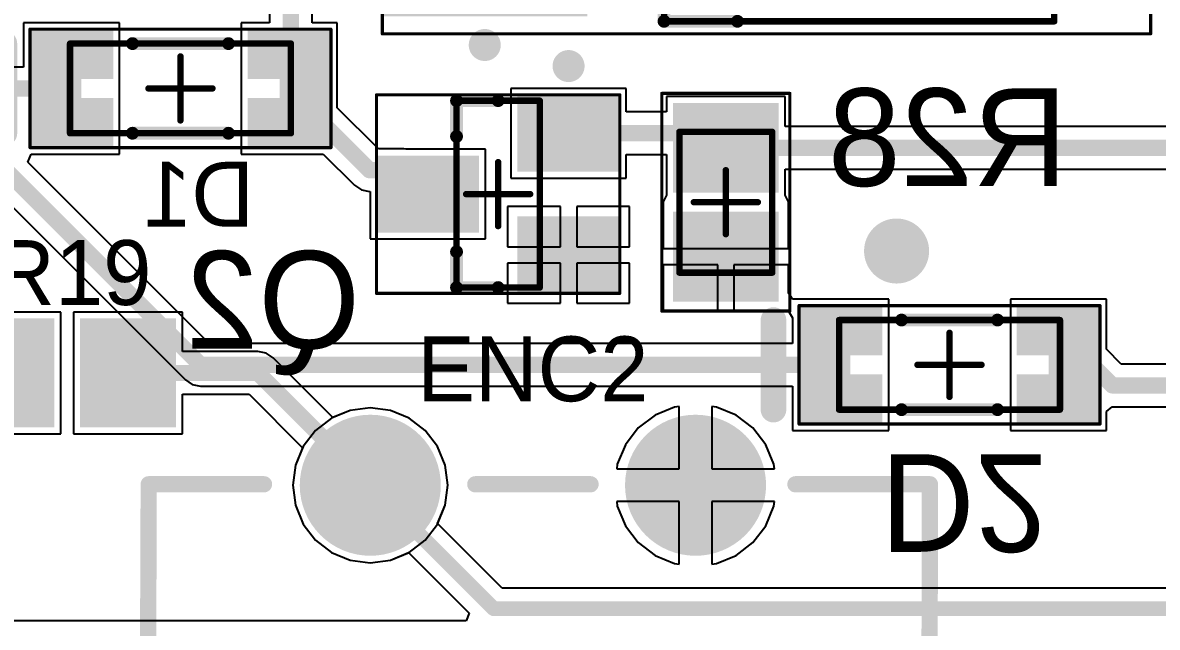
# Model space of a CAD drawing. Header units: millimetres. Extents: x -0.4 to 7.76, y -3.34 to 0.42.
# Drawn here: x 1.28 to 1.978, y -0.994 to -0.622 of the extents above; entities that cross this region are included whole.
import ezdxf

# ---------------------------------------------------------------- set-up
doc = ezdxf.new("R2010")
doc.units = ezdxf.units.MM
doc.header["$MEASUREMENT"] = 0
for name, color, linetype in [('BottomLayer', 5, 'Continuous'), ('BottomOverlay', 54, 'Continuous'), ('BottomPaste', 16, 'Continuous'), ('BottomSolder', 6, 'Continuous'), ('Mechanical13', 56, 'Continuous'), ('Mechanical15', 56, 'Continuous'), ('MultiLayer', 9, 'Continuous'), ('PadHoleLayer', 156, 'Continuous'), ('TopLayer', 1, 'Continuous'), ('TopOverlay', 2, 'Continuous'), ('TopPaste', 8, 'Continuous'), ('TopSolder', 216, 'Continuous'), ('ViaHoleLayer', 16, 'Continuous')]:
    doc.layers.add(name, color=color, linetype=linetype)

# ---------------------------------------------------------------- blocks, each defined once
blk = doc.blocks.new('RESC2013X60X40NL20T25_B_2')
at = {"layer": 'BottomLayer'}
for points in [[(-0.05709, 0.02854), (-0.05709, -0.02854), (-0.00984, 0.02854), (-0.00984, -0.02854)], [(0.00984, 0.02854), (0.00984, -0.02854), (0.05709, 0.02854), (0.05709, -0.02854)]]:
    blk.add_solid(points, dxfattribs=at)
at = {"layer": 'BottomPaste'}
for points in [[(-0.05709, 0.02854), (-0.05709, -0.02854), (-0.00984, 0.02854), (-0.00984, -0.02854)], [(0.00984, 0.02854), (0.00984, -0.02854), (0.05709, 0.02854), (0.05709, -0.02854)]]:
    blk.add_solid(points, dxfattribs=at)
at = {"layer": 'BottomSolder'}
for points in [[(-0.06109, 0.03254), (-0.06109, -0.03254), (-0.00584, 0.03254), (-0.00584, -0.03254)], [(0.00584, 0.03254), (0.00584, -0.03254), (0.06109, 0.03254), (0.06109, -0.03254)]]:
    blk.add_solid(points, dxfattribs=at)
at = {"layer": 'Mechanical13', "const_width": 0.00394}
for points in [[(-0.04331, 0.02854), (0.04331, 0.02854)], [(-0.04331, 0.02854), (-0.04331, -0.02854)], [(0.04331, 0.02854), (0.04331, -0.02854)], [(-0.04331, -0.02854), (0.04331, -0.02854)]]:
    blk.add_lwpolyline(points, dxfattribs=at)
at = {"layer": 'Mechanical13', "const_width": 0.00197}
for points in [[(-0.04429, 0.02854, 1), (-0.04232, 0.02854, 1)], [(-0.04429, 0.02854, 1), (-0.04232, 0.02854, 1)], [(0.04232, 0.02854, 1), (0.04429, 0.02854, 1)], [(0.04232, 0.02854, 1), (0.04429, 0.02854, 1)], [(-0.04429, -0.02854, 1), (-0.04232, -0.02854, 1)], [(-0.04429, -0.02854, 1), (-0.04232, -0.02854, 1)], [(0.04232, -0.02854, 1), (0.04429, -0.02854, 1)], [(0.04232, -0.02854, 1), (0.04429, -0.02854, 1)]]:
    blk.add_lwpolyline(points, format="xyb", close=True, dxfattribs=at)
at = {"layer": 'Mechanical15'}
for points, const_width in [([(-0.06693, 0.03937), (0.06693, 0.03937)], 0.00197), ([(-0.06693, 0.03937), (-0.06693, -0.03937)], 0.00197), ([(0.06693, 0.03937), (0.06693, -0.03937)], 0.00197), ([(0, 0.01969), (0, -0.01969)], 0.00394), ([(-0.01969, 0), (0.01969, 0)], 0.00394), ([(-0.06693, -0.03937), (0.06693, -0.03937)], 0.00197)]:
    blk.add_lwpolyline(points, dxfattribs=dict(at, const_width=const_width))
for points, const_width in [([(-0.06742, 0.03937, 1), (-0.06644, 0.03937, 1)], 0.000984), ([(-0.06742, 0.03937, 1), (-0.06644, 0.03937, 1)], 0.000984), ([(0.06644, 0.03937, 1), (0.06742, 0.03937, 1)], 0.000984), ([(0.06644, 0.03937, 1), (0.06742, 0.03937, 1)], 0.000984), ([(-0.00098, 0.01969, 1), (0.00098, 0.01969, 1)], 0.00197), ([(-0.02067, 0, 1), (-0.0187, 0, 1)], 0.00197), ([(0.0187, 0, 1), (0.02067, 0, 1)], 0.00197), ([(-0.00098, -0.01969, 1), (0.00098, -0.01969, 1)], 0.00197), ([(-0.06742, -0.03937, 1), (-0.06644, -0.03937, 1)], 0.000984), ([(-0.06742, -0.03937, 1), (-0.06644, -0.03937, 1)], 0.000984), ([(0.06644, -0.03937, 1), (0.06742, -0.03937, 1)], 0.000984), ([(0.06644, -0.03937, 1), (0.06742, -0.03937, 1)], 0.000984)]:
    blk.add_lwpolyline(points, format="xyb", close=True, dxfattribs=dict(at, const_width=const_width))
blk = doc.blocks.new('FAIR_SOT23_3_V_B_5')
at = {"layer": 'BottomLayer'}
for points in [[(-0.05709, 0.01575), (-0.01772, 0.01575), (-0.05709, 0.07087), (-0.01772, 0.07087)], [(0.05709, 0.07087), (0.01772, 0.07087), (0.05709, 0.01575), (0.01772, 0.01575)], [(-0.01969, -0.07087), (0.01969, -0.07087), (-0.01969, -0.01575), (0.01969, -0.01575)]]:
    blk.add_solid(points, dxfattribs=at)
at = {"layer": 'BottomOverlay'}
for points, const_width in [([(-0.07382, 0.04331, 1), (-0.08366, 0.04331, 1)], 0.00984), ([(-0.08612, 0.04331, 1), (-0.0812, 0.04331, 1)], 0.00492), ([(-0.07628, 0.04331, 1), (-0.07136, 0.04331, 1)], 0.00492), ([(-0.05945, 0, 1), (-0.05551, 0, 1)], 0.00394), ([(0.05551, 0, 1), (0.05945, 0, 1)], 0.00394), ([(-0.05945, -0.02559, 1), (-0.05551, -0.02559, 1)], 0.00394), ([(-0.05945, -0.02559, 1), (-0.05551, -0.02559, 1)], 0.00394), ([(-0.0374, -0.02559, 1), (-0.03346, -0.02559, 1)], 0.00394), ([(0.03346, -0.02559, 1), (0.0374, -0.02559, 1)], 0.00394), ([(0.05551, -0.02559, 1), (0.05945, -0.02559, 1)], 0.00394), ([(0.05551, -0.02559, 1), (0.05945, -0.02559, 1)], 0.00394)]:
    blk.add_lwpolyline(points, format="xyb", close=True, dxfattribs=dict(at, const_width=const_width))
at = {"layer": 'BottomOverlay', "const_width": 0.00787}
for points in [[(-0.05748, -0.02559), (-0.05748, 0)], [(0.05748, -0.02559), (0.05748, 0)], [(-0.03543, -0.02559), (-0.05748, -0.02559)], [(0.05748, -0.02559), (0.03543, -0.02559)]]:
    blk.add_lwpolyline(points, dxfattribs=at)
at = {"layer": 'BottomPaste'}
for points in [[(-0.05709, 0.01575), (-0.01772, 0.01575), (-0.05709, 0.07087), (-0.01772, 0.07087)], [(0.05709, 0.07087), (0.01772, 0.07087), (0.05709, 0.01575), (0.01772, 0.01575)], [(-0.01969, -0.07087), (0.01969, -0.07087), (-0.01969, -0.01575), (0.01969, -0.01575)]]:
    blk.add_solid(points, dxfattribs=at)
at = {"layer": 'BottomSolder'}
for points in [[(-0.06109, 0.01175), (-0.01372, 0.01175), (-0.06109, 0.07487), (-0.01372, 0.07487)], [(0.06109, 0.07487), (0.01372, 0.07487), (0.06109, 0.01175), (0.01372, 0.01175)], [(-0.02369, -0.07487), (0.02369, -0.07487), (-0.02369, -0.01175), (0.02369, -0.01175)]]:
    blk.add_solid(points, dxfattribs=at)
at = {"layer": 'Mechanical13', "const_width": 0.00394}
for points in [[(-0.05748, -0.02559), (-0.05748, 0.02559)], [(0.05748, 0.02559), (-0.05748, 0.02559)], [(0.05748, -0.02559), (0.05748, 0.02559)], [(0.05748, -0.02559), (-0.05748, -0.02559)]]:
    blk.add_lwpolyline(points, dxfattribs=at)
at = {"layer": 'Mechanical13', "const_width": 0.00197}
for points in [[(-0.05846, 0.02559, 1), (-0.0565, 0.02559, 1)], [(-0.05846, 0.02559, 1), (-0.0565, 0.02559, 1)], [(0.0565, 0.02559, 1), (0.05846, 0.02559, 1)], [(0.0565, 0.02559, 1), (0.05846, 0.02559, 1)], [(-0.05846, -0.02559, 1), (-0.0565, -0.02559, 1)], [(-0.05846, -0.02559, 1), (-0.0565, -0.02559, 1)], [(0.0565, -0.02559, 1), (0.05846, -0.02559, 1)], [(0.0565, -0.02559, 1), (0.05846, -0.02559, 1)]]:
    blk.add_lwpolyline(points, format="xyb", close=True, dxfattribs=at)
at = {"layer": 'Mechanical15'}
for points, const_width in [([(-0.06102, -0.0748), (-0.06102, 0.0748)], 0.00197), ([(0.06102, 0.0748), (-0.06102, 0.0748)], 0.00197), ([(0.06102, -0.0748), (0.06102, 0.0748)], 0.00197), ([(0, -0.01969), (0, 0.01969)], 0.00394), ([(0.01969, 0), (-0.01969, 0)], 0.00394), ([(0.06102, -0.0748), (-0.06102, -0.0748)], 0.00197)]:
    blk.add_lwpolyline(points, dxfattribs=dict(at, const_width=const_width))
for points, const_width in [([(-0.06152, 0.0748, 1), (-0.06053, 0.0748, 1)], 0.000984), ([(-0.06152, 0.0748, 1), (-0.06053, 0.0748, 1)], 0.000984), ([(0.06053, 0.0748, 1), (0.06152, 0.0748, 1)], 0.000984), ([(0.06053, 0.0748, 1), (0.06152, 0.0748, 1)], 0.000984), ([(-0.00098, 0.01969, 1), (0.00098, 0.01969, 1)], 0.00197), ([(-0.02067, 0, 1), (-0.0187, 0, 1)], 0.00197), ([(0.0187, 0, 1), (0.02067, 0, 1)], 0.00197), ([(-0.00098, -0.01969, 1), (0.00098, -0.01969, 1)], 0.00197), ([(-0.06152, -0.0748, 1), (-0.06053, -0.0748, 1)], 0.000984), ([(-0.06152, -0.0748, 1), (-0.06053, -0.0748, 1)], 0.000984), ([(0.06053, -0.0748, 1), (0.06152, -0.0748, 1)], 0.000984), ([(0.06053, -0.0748, 1), (0.06152, -0.0748, 1)], 0.000984)]:
    blk.add_lwpolyline(points, format="xyb", close=True, dxfattribs=dict(at, const_width=const_width))
blk = doc.blocks.new('ONSC_DPAK_3_369C_01_V_B_6')
at = {"layer": 'BottomLayer'}
for points in [[(-0.23228, 0.12165), (-0.23228, 0.05866), (-0.11417, 0.12165), (-0.11417, 0.05866)], [(-0.01181, 0.11417), (-0.01181, -0.11417), (0.23228, 0.11417), (0.23228, -0.11417)], [(-0.23228, -0.05866), (-0.23228, -0.12165), (-0.11417, -0.05866), (-0.11417, -0.12165)]]:
    blk.add_solid(points, dxfattribs=at)
at = {"layer": 'BottomOverlay', "const_width": 0.00787}
for points in [[(-0.06299, 0.12874), (-0.01783, 0.12874)], [(-0.06299, -0.12874), (-0.06299, 0.12874)], [(-0.06299, -0.12874), (-0.01783, -0.12874)]]:
    blk.add_lwpolyline(points, dxfattribs=at)
at = {"layer": 'BottomOverlay'}
for points, const_width in [([(-0.06496, 0.12874, 1), (-0.06102, 0.12874, 1)], 0.00394), ([(-0.06496, 0.12874, 1), (-0.06102, 0.12874, 1)], 0.00394), ([(-0.0198, 0.12874, 1), (-0.01587, 0.12874, 1)], 0.00394), ([(-0.06496, -0.12874, 1), (-0.06102, -0.12874, 1)], 0.00394), ([(-0.06496, -0.12874, 1), (-0.06102, -0.12874, 1)], 0.00394), ([(-0.0198, -0.12874, 1), (-0.01587, -0.12874, 1)], 0.00394), ([(-0.16831, -0.14331, 1), (-0.17815, -0.14331, 1)], 0.00984), ([(-0.18061, -0.14331, 1), (-0.17569, -0.14331, 1)], 0.00492), ([(-0.17077, -0.14331, 1), (-0.16585, -0.14331, 1)], 0.00492)]:
    blk.add_lwpolyline(points, format="xyb", close=True, dxfattribs=dict(at, const_width=const_width))
at = {"layer": 'BottomPaste'}
for points in [[(-0.23228, 0.12165), (-0.23228, 0.05866), (-0.11417, 0.12165), (-0.11417, 0.05866)], [(-0.01181, 0.11417), (-0.01181, -0.11417), (0.23228, 0.11417), (0.23228, -0.11417)], [(-0.23228, -0.05866), (-0.23228, -0.12165), (-0.11417, -0.05866), (-0.11417, -0.12165)]]:
    blk.add_solid(points, dxfattribs=at)
at = {"layer": 'BottomSolder'}
for points in [[(-0.23628, 0.12565), (-0.23628, 0.05466), (-0.11017, 0.12565), (-0.11017, 0.05466)], [(-0.01581, 0.11817), (-0.01581, -0.11817), (0.23628, 0.11817), (0.23628, -0.11817)], [(-0.23628, -0.05466), (-0.23628, -0.12565), (-0.11017, -0.05466), (-0.11017, -0.12565)]]:
    blk.add_solid(points, dxfattribs=at)
at = {"layer": 'Mechanical13', "const_width": 0.00394}
for points in [[(-0.06299, 0.12874), (0.17697, 0.12874)], [(-0.06299, -0.12874), (-0.06299, 0.12874)], [(0.17697, -0.12874), (0.17697, 0.12874)], [(-0.06299, -0.12874), (0.17697, -0.12874)]]:
    blk.add_lwpolyline(points, dxfattribs=at)
at = {"layer": 'Mechanical13', "const_width": 0.00197}
for points in [[(-0.06398, 0.12874, 1), (-0.06201, 0.12874, 1)], [(-0.06398, 0.12874, 1), (-0.06201, 0.12874, 1)], [(0.17598, 0.12874, 1), (0.17795, 0.12874, 1)], [(0.17598, 0.12874, 1), (0.17795, 0.12874, 1)], [(-0.06398, -0.12874, 1), (-0.06201, -0.12874, 1)], [(-0.06398, -0.12874, 1), (-0.06201, -0.12874, 1)], [(0.17598, -0.12874, 1), (0.17795, -0.12874, 1)], [(0.17598, -0.12874, 1), (0.17795, -0.12874, 1)]]:
    blk.add_lwpolyline(points, format="xyb", close=True, dxfattribs=at)
at = {"layer": 'Mechanical15'}
for points, const_width in [([(-0.23622, 0.13642), (0.23622, 0.13642)], 0.00197), ([(-0.23622, -0.13642), (-0.23622, 0.13642)], 0.00197), ([(0.23622, -0.13642), (0.23622, 0.13642)], 0.00197), ([(0, -0.01969), (0, 0.01969)], 0.00394), ([(-0.01969, 0), (0.01969, 0)], 0.00394), ([(-0.23622, -0.13642), (0.23622, -0.13642)], 0.00197)]:
    blk.add_lwpolyline(points, dxfattribs=dict(at, const_width=const_width))
for points, const_width in [([(-0.23671, 0.13642, 1), (-0.23573, 0.13642, 1)], 0.000984), ([(-0.23671, 0.13642, 1), (-0.23573, 0.13642, 1)], 0.000984), ([(0.23573, 0.13642, 1), (0.23671, 0.13642, 1)], 0.000984), ([(0.23573, 0.13642, 1), (0.23671, 0.13642, 1)], 0.000984), ([(-0.00098, 0.01969, 1), (0.00098, 0.01969, 1)], 0.00197), ([(-0.02067, 0, 1), (-0.0187, 0, 1)], 0.00197), ([(0.0187, 0, 1), (0.02067, 0, 1)], 0.00197), ([(-0.00098, -0.01969, 1), (0.00098, -0.01969, 1)], 0.00197), ([(-0.23671, -0.13642, 1), (-0.23573, -0.13642, 1)], 0.000984), ([(-0.23671, -0.13642, 1), (-0.23573, -0.13642, 1)], 0.000984), ([(0.23573, -0.13642, 1), (0.23671, -0.13642, 1)], 0.000984), ([(0.23573, -0.13642, 1), (0.23671, -0.13642, 1)], 0.000984)]:
    blk.add_lwpolyline(points, format="xyb", close=True, dxfattribs=dict(at, const_width=const_width))
blk = doc.blocks.new('FAIR_SOD80_2_V_B_7')
at = {"layer": 'BottomLayer'}
for points in [[(-0.08858, -0.03248), (-0.06496, -0.03248), (-0.08858, 0.03248), (-0.06496, 0.03248)], [(-0.08858, 0.00984), (-0.04528, 0.00984), (-0.08858, 0.03248), (-0.04528, 0.03248)], [(0.04528, 0.00984), (0.08858, 0.00984), (0.04528, 0.03248), (0.08858, 0.03248)], [(0.06496, -0.03248), (0.08858, -0.03248), (0.06496, 0.03248), (0.08858, 0.03248)], [(-0.08858, -0.03248), (-0.04528, -0.03248), (-0.08858, -0.00984), (-0.04528, -0.00984)], [(0.04528, -0.03248), (0.08858, -0.03248), (0.04528, -0.00984), (0.08858, -0.00984)]]:
    blk.add_solid(points, dxfattribs=at)
at = {"layer": 'BottomOverlay'}
for points, const_width in [([(0.10827, 0.02756), (0.10827, -0.02756)], 0.01575), ([(0.02953, 0.02756), (-0.02953, 0.02756)], 0.00787), ([(0.02953, -0.02756), (-0.02953, -0.02756)], 0.00787)]:
    blk.add_lwpolyline(points, dxfattribs=dict(at, const_width=const_width))
for points, const_width in [([(0.10433, 0.02756, 1), (0.1122, 0.02756, 1)], 0.00787), ([(-0.0315, 0.02756, 1), (-0.02756, 0.02756, 1)], 0.00394), ([(0.02756, 0.02756, 1), (0.0315, 0.02756, 1)], 0.00394), ([(0.10433, -0.02756, 1), (0.1122, -0.02756, 1)], 0.00787), ([(-0.0315, -0.02756, 1), (-0.02756, -0.02756, 1)], 0.00394), ([(0.02756, -0.02756, 1), (0.0315, -0.02756, 1)], 0.00394)]:
    blk.add_lwpolyline(points, format="xyb", close=True, dxfattribs=dict(at, const_width=const_width))
at = {"layer": 'BottomPaste'}
for points in [[(-0.08858, -0.03248), (-0.06496, -0.03248), (-0.08858, 0.03248), (-0.06496, 0.03248)], [(-0.08858, 0.00984), (-0.04528, 0.00984), (-0.08858, 0.03248), (-0.04528, 0.03248)], [(0.04528, 0.00984), (0.08858, 0.00984), (0.04528, 0.03248), (0.08858, 0.03248)], [(0.06496, -0.03248), (0.08858, -0.03248), (0.06496, 0.03248), (0.08858, 0.03248)], [(-0.08858, -0.03248), (-0.04528, -0.03248), (-0.08858, -0.00984), (-0.04528, -0.00984)], [(0.04528, -0.03248), (0.08858, -0.03248), (0.04528, -0.00984), (0.08858, -0.00984)]]:
    blk.add_solid(points, dxfattribs=at)
at = {"layer": 'BottomSolder'}
for points in [[(-0.09258, -0.03648), (-0.06096, -0.03648), (-0.09258, 0.03648), (-0.06096, 0.03648)], [(-0.09258, 0.00584), (-0.04128, 0.00584), (-0.09258, 0.03648), (-0.04128, 0.03648)], [(0.04128, 0.00584), (0.09258, 0.00584), (0.04128, 0.03648), (0.09258, 0.03648)], [(0.06096, -0.03648), (0.09258, -0.03648), (0.06096, 0.03648), (0.09258, 0.03648)], [(-0.09258, -0.03648), (-0.04128, -0.03648), (-0.09258, -0.00584), (-0.04128, -0.00584)], [(0.04128, -0.03648), (0.09258, -0.03648), (0.04128, -0.00584), (0.09258, -0.00584)]]:
    blk.add_solid(points, dxfattribs=at)
at = {"layer": 'Mechanical13', "const_width": 0.00394}
for points in [[(-0.06791, 0.02756), (-0.06791, -0.02756)], [(0.06791, 0.02756), (-0.06791, 0.02756)], [(0.06791, 0.02756), (0.06791, -0.02756)], [(0.06791, -0.02756), (-0.06791, -0.02756)]]:
    blk.add_lwpolyline(points, dxfattribs=at)
at = {"layer": 'Mechanical13', "const_width": 0.00197}
for points in [[(-0.0689, 0.02756, 1), (-0.06693, 0.02756, 1)], [(-0.0689, 0.02756, 1), (-0.06693, 0.02756, 1)], [(0.06693, 0.02756, 1), (0.0689, 0.02756, 1)], [(0.06693, 0.02756, 1), (0.0689, 0.02756, 1)], [(-0.0689, -0.02756, 1), (-0.06693, -0.02756, 1)], [(-0.0689, -0.02756, 1), (-0.06693, -0.02756, 1)], [(0.06693, -0.02756, 1), (0.0689, -0.02756, 1)], [(0.06693, -0.02756, 1), (0.0689, -0.02756, 1)]]:
    blk.add_lwpolyline(points, format="xyb", close=True, dxfattribs=at)
at = {"layer": 'Mechanical15'}
for points, const_width in [([(-0.09252, 0.03642), (-0.09252, -0.03642)], 0.00197), ([(0.09252, 0.03642), (-0.09252, 0.03642)], 0.00197), ([(0.09252, 0.03642), (0.09252, -0.03642)], 0.00197), ([(0, 0.01969), (0, -0.01969)], 0.00394), ([(0.01969, 0), (-0.01969, 0)], 0.00394), ([(0.09252, -0.03642), (-0.09252, -0.03642)], 0.00197)]:
    blk.add_lwpolyline(points, dxfattribs=dict(at, const_width=const_width))
for points, const_width in [([(-0.09301, 0.03642, 1), (-0.09203, 0.03642, 1)], 0.000984), ([(-0.09301, 0.03642, 1), (-0.09203, 0.03642, 1)], 0.000984), ([(0.09203, 0.03642, 1), (0.09301, 0.03642, 1)], 0.000984), ([(0.09203, 0.03642, 1), (0.09301, 0.03642, 1)], 0.000984), ([(-0.00098, 0.01969, 1), (0.00098, 0.01969, 1)], 0.00197), ([(-0.02067, 0, 1), (-0.0187, 0, 1)], 0.00197), ([(0.0187, 0, 1), (0.02067, 0, 1)], 0.00197), ([(-0.00098, -0.01969, 1), (0.00098, -0.01969, 1)], 0.00197), ([(-0.09301, -0.03642, 1), (-0.09203, -0.03642, 1)], 0.000984), ([(-0.09301, -0.03642, 1), (-0.09203, -0.03642, 1)], 0.000984), ([(0.09203, -0.03642, 1), (0.09301, -0.03642, 1)], 0.000984), ([(0.09203, -0.03642, 1), (0.09301, -0.03642, 1)], 0.000984)]:
    blk.add_lwpolyline(points, format="xyb", close=True, dxfattribs=dict(at, const_width=const_width))
blk = doc.blocks.new('PEC12_16')
at = {"layer": 'BottomLayer', "const_width": 0.03937}
for points in [[(-0.11575, 0.2875, 1), (-0.07638, 0.2875, 1)], [(-0.01575, 0.2875, 1), (0.02362, 0.2875, 1)], [(0.08425, 0.2875, 1), (0.12362, 0.2875, 1)], [(-0.11575, -0.2875, 1), (-0.07638, -0.2875, 1)], [(0.08425, -0.2875, 1), (0.12362, -0.2875, 1)]]:
    blk.add_lwpolyline(points, format="xyb", close=True, dxfattribs=at)
at = {"layer": 'BottomLayer'}
for points in [[(-0.28937, -0.06171), (-0.19094, -0.06171), (-0.28937, 0.03671), (-0.19094, 0.03671)], [(0.19094, -0.06171), (0.28937, -0.06171), (0.19094, 0.03671), (0.28937, 0.03671)]]:
    blk.add_solid(points, dxfattribs=at)
at = {"layer": 'BottomSolder', "const_width": 0.04337}
for points in [[(-0.11775, 0.2875, 1), (-0.07438, 0.2875, 1)], [(-0.01775, 0.2875, 1), (0.02562, 0.2875, 1)], [(0.08225, 0.2875, 1), (0.12562, 0.2875, 1)], [(-0.11775, -0.2875, 1), (-0.07438, -0.2875, 1)], [(0.08225, -0.2875, 1), (0.12562, -0.2875, 1)]]:
    blk.add_lwpolyline(points, format="xyb", close=True, dxfattribs=at)
at = {"layer": 'BottomSolder'}
for points in [[(-0.29337, -0.06571), (-0.18694, -0.06571), (-0.29337, 0.04071), (-0.18694, 0.04071)], [(0.18694, -0.06571), (0.29337, -0.06571), (0.18694, 0.04071), (0.29337, 0.04071)]]:
    blk.add_solid(points, dxfattribs=at)
at = {"layer": 'MultiLayer', "const_width": 0.03937}
for points in [[(-0.11575, 0.2875, 1), (-0.07638, 0.2875, 1)], [(-0.01575, 0.2875, 1), (0.02362, 0.2875, 1)], [(0.08425, 0.2875, 1), (0.12362, 0.2875, 1)], [(-0.11575, -0.2875, 1), (-0.07638, -0.2875, 1)], [(0.08425, -0.2875, 1), (0.12362, -0.2875, 1)]]:
    blk.add_lwpolyline(points, format="xyb", close=True, dxfattribs=at)
at = {"layer": 'MultiLayer'}
for points in [[(-0.28937, -0.06171), (-0.19094, -0.06171), (-0.28937, 0.03671), (-0.19094, 0.03671)], [(0.19094, -0.06171), (0.28937, -0.06171), (0.19094, 0.03671), (0.28937, 0.03671)]]:
    blk.add_solid(points, dxfattribs=at)
at = {"layer": 'PadHoleLayer', "const_width": 0.02165}
for points in [[(-0.10689, 0.2875, 1), (-0.08524, 0.2875, 1)], [(-0.00689, 0.2875, 1), (0.01476, 0.2875, 1)], [(0.09311, 0.2875, 1), (0.11476, 0.2875, 1)], [(-0.10689, -0.2875, 1), (-0.08524, -0.2875, 1)], [(0.09311, -0.2875, 1), (0.11476, -0.2875, 1)]]:
    blk.add_lwpolyline(points, format="xyb", close=True, dxfattribs=at)
at = {"layer": 'PadHoleLayer', "const_width": 0.01969}
for points in [[(-0.23031, -0.04203), (-0.25, -0.04203), (-0.25, 0.01703), (-0.23031, 0.01703)], [(0.25, -0.04203), (0.23031, -0.04203), (0.23031, 0.01703), (0.25, 0.01703)]]:
    blk.add_lwpolyline(points, close=True, dxfattribs=at)
at = {"layer": 'TopLayer', "const_width": 0.03937}
for points in [[(-0.11575, 0.2875, 1), (-0.07638, 0.2875, 1)], [(-0.01575, 0.2875, 1), (0.02362, 0.2875, 1)], [(0.08425, 0.2875, 1), (0.12362, 0.2875, 1)], [(-0.11575, -0.2875, 1), (-0.07638, -0.2875, 1)], [(0.08425, -0.2875, 1), (0.12362, -0.2875, 1)]]:
    blk.add_lwpolyline(points, format="xyb", close=True, dxfattribs=at)
at = {"layer": 'TopLayer'}
for points in [[(-0.28937, -0.06171), (-0.19094, -0.06171), (-0.28937, 0.03671), (-0.19094, 0.03671)], [(0.19094, -0.06171), (0.28937, -0.06171), (0.19094, 0.03671), (0.28937, 0.03671)]]:
    blk.add_solid(points, dxfattribs=at)
at = {"layer": 'TopOverlay', "const_width": 0.01}
for points in [[(0.24018, 0.29065), (0.15748, 0.28987)], [(0.24018, 0.29065), (0.24018, 0.05906)], [(-0.24018, 0.28281), (-0.24093, 0.05906)], [(-0.23624, 0.28673), (-0.24018, 0.28673)], [(-0.15748, 0.28712), (-0.23624, 0.28673)], [(-0.23977, -0.08661), (-0.24018, -0.2881)], [(0.24093, -0.08661), (0.24018, -0.2881)], [(-0.15748, -0.2881), (-0.24018, -0.2881)], [(0.03937, -0.2881), (-0.0315, -0.2881)], [(0.24018, -0.2881), (0.16929, -0.2881)]]:
    blk.add_lwpolyline(points, dxfattribs=at)
at = {"layer": 'TopOverlay'}
for points, const_width in [([(0.15498, 0.28987, 1), (0.15998, 0.28987, 1)], 0.005), ([(0.23768, 0.29065, 1), (0.24268, 0.29065, 1)], 0.005), ([(0.23768, 0.29065, 1), (0.24268, 0.29065, 1)], 0.005), ([(-0.24268, 0.28673, 1), (-0.23768, 0.28673, 1)], 0.005), ([(-0.24268, 0.28281, 1), (-0.23768, 0.28281, 1)], 0.005), ([(-0.23874, 0.28673, 1), (-0.23374, 0.28673, 1)], 0.005), ([(-0.23874, 0.28673, 1), (-0.23374, 0.28673, 1)], 0.005), ([(-0.15998, 0.28712, 1), (-0.15498, 0.28712, 1)], 0.005), ([(-0.24343, 0.05906, 1), (-0.23843, 0.05906, 1)], 0.005), ([(0.07722, -0.0133, 1), (-0.07242, -0.0133, 1)], 0.01), ([(0.23768, 0.05906, 1), (0.24268, 0.05906, 1)], 0.005), ([(-0.07492, -0.0133, 1), (-0.06992, -0.0133, 1)], 0.005), ([(0.07472, -0.0133, 1), (0.07972, -0.0133, 1)], 0.005), ([(-0.24227, -0.08661, 1), (-0.23727, -0.08661, 1)], 0.005), ([(0.23843, -0.08661, 1), (0.24343, -0.08661, 1)], 0.005), ([(-0.24268, -0.2881, 1), (-0.23768, -0.2881, 1)], 0.005), ([(-0.24268, -0.2881, 1), (-0.23768, -0.2881, 1)], 0.005), ([(-0.15998, -0.2881, 1), (-0.15498, -0.2881, 1)], 0.005), ([(-0.034, -0.2881, 1), (-0.029, -0.2881, 1)], 0.005), ([(0.03687, -0.2881, 1), (0.04187, -0.2881, 1)], 0.005), ([(0.16679, -0.2881, 1), (0.17179, -0.2881, 1)], 0.005), ([(0.23768, -0.2881, 1), (0.24268, -0.2881, 1)], 0.005), ([(0.23768, -0.2881, 1), (0.24268, -0.2881, 1)], 0.005)]:
    blk.add_lwpolyline(points, format="xyb", close=True, dxfattribs=dict(at, const_width=const_width))
at = {"layer": 'TopSolder', "const_width": 0.04337}
for points in [[(-0.11775, 0.2875, 1), (-0.07438, 0.2875, 1)], [(-0.01775, 0.2875, 1), (0.02562, 0.2875, 1)], [(0.08225, 0.2875, 1), (0.12562, 0.2875, 1)], [(-0.11775, -0.2875, 1), (-0.07438, -0.2875, 1)], [(0.08225, -0.2875, 1), (0.12562, -0.2875, 1)]]:
    blk.add_lwpolyline(points, format="xyb", close=True, dxfattribs=at)
at = {"layer": 'TopSolder'}
for points in [[(-0.29337, -0.06571), (-0.18694, -0.06571), (-0.29337, 0.04071), (-0.18694, 0.04071)], [(0.18694, -0.06571), (0.29337, -0.06571), (0.18694, 0.04071), (0.29337, 0.04071)]]:
    blk.add_solid(points, dxfattribs=at)
blk = doc.blocks.new('FAIR_SOD80_2_V_B_47')
at = {"layer": 'BottomLayer'}
for points in [[(-0.08858, -0.03248), (-0.06496, -0.03248), (-0.08858, 0.03248), (-0.06496, 0.03248)], [(-0.08858, 0.00984), (-0.04528, 0.00984), (-0.08858, 0.03248), (-0.04528, 0.03248)], [(0.04528, 0.00984), (0.08858, 0.00984), (0.04528, 0.03248), (0.08858, 0.03248)], [(0.06496, -0.03248), (0.08858, -0.03248), (0.06496, 0.03248), (0.08858, 0.03248)], [(-0.08858, -0.03248), (-0.04528, -0.03248), (-0.08858, -0.00984), (-0.04528, -0.00984)], [(0.04528, -0.03248), (0.08858, -0.03248), (0.04528, -0.00984), (0.08858, -0.00984)]]:
    blk.add_solid(points, dxfattribs=at)
at = {"layer": 'BottomOverlay'}
for points, const_width in [([(0.10827, 0.02756), (0.10827, -0.02756)], 0.01575), ([(0.02953, 0.02756), (-0.02953, 0.02756)], 0.00787), ([(0.02953, -0.02756), (-0.02953, -0.02756)], 0.00787)]:
    blk.add_lwpolyline(points, dxfattribs=dict(at, const_width=const_width))
for points, const_width in [([(0.10433, 0.02756, 1), (0.1122, 0.02756, 1)], 0.00787), ([(-0.0315, 0.02756, 1), (-0.02756, 0.02756, 1)], 0.00394), ([(0.02756, 0.02756, 1), (0.0315, 0.02756, 1)], 0.00394), ([(0.10433, -0.02756, 1), (0.1122, -0.02756, 1)], 0.00787), ([(-0.0315, -0.02756, 1), (-0.02756, -0.02756, 1)], 0.00394), ([(0.02756, -0.02756, 1), (0.0315, -0.02756, 1)], 0.00394)]:
    blk.add_lwpolyline(points, format="xyb", close=True, dxfattribs=dict(at, const_width=const_width))
at = {"layer": 'BottomPaste'}
for points in [[(-0.08858, -0.03248), (-0.06496, -0.03248), (-0.08858, 0.03248), (-0.06496, 0.03248)], [(-0.08858, 0.00984), (-0.04528, 0.00984), (-0.08858, 0.03248), (-0.04528, 0.03248)], [(0.04528, 0.00984), (0.08858, 0.00984), (0.04528, 0.03248), (0.08858, 0.03248)], [(0.06496, -0.03248), (0.08858, -0.03248), (0.06496, 0.03248), (0.08858, 0.03248)], [(-0.08858, -0.03248), (-0.04528, -0.03248), (-0.08858, -0.00984), (-0.04528, -0.00984)], [(0.04528, -0.03248), (0.08858, -0.03248), (0.04528, -0.00984), (0.08858, -0.00984)]]:
    blk.add_solid(points, dxfattribs=at)
at = {"layer": 'BottomSolder'}
for points in [[(-0.09258, -0.03648), (-0.06096, -0.03648), (-0.09258, 0.03648), (-0.06096, 0.03648)], [(-0.09258, 0.00584), (-0.04128, 0.00584), (-0.09258, 0.03648), (-0.04128, 0.03648)], [(0.04128, 0.00584), (0.09258, 0.00584), (0.04128, 0.03648), (0.09258, 0.03648)], [(0.06096, -0.03648), (0.09258, -0.03648), (0.06096, 0.03648), (0.09258, 0.03648)], [(-0.09258, -0.03648), (-0.04128, -0.03648), (-0.09258, -0.00584), (-0.04128, -0.00584)], [(0.04128, -0.03648), (0.09258, -0.03648), (0.04128, -0.00584), (0.09258, -0.00584)]]:
    blk.add_solid(points, dxfattribs=at)
at = {"layer": 'Mechanical13', "const_width": 0.00394}
for points in [[(-0.06791, 0.02756), (-0.06791, -0.02756)], [(0.06791, 0.02756), (-0.06791, 0.02756)], [(0.06791, 0.02756), (0.06791, -0.02756)], [(0.06791, -0.02756), (-0.06791, -0.02756)]]:
    blk.add_lwpolyline(points, dxfattribs=at)
at = {"layer": 'Mechanical13', "const_width": 0.00197}
for points in [[(-0.0689, 0.02756, 1), (-0.06693, 0.02756, 1)], [(-0.0689, 0.02756, 1), (-0.06693, 0.02756, 1)], [(0.06693, 0.02756, 1), (0.0689, 0.02756, 1)], [(0.06693, 0.02756, 1), (0.0689, 0.02756, 1)], [(-0.0689, -0.02756, 1), (-0.06693, -0.02756, 1)], [(-0.0689, -0.02756, 1), (-0.06693, -0.02756, 1)], [(0.06693, -0.02756, 1), (0.0689, -0.02756, 1)], [(0.06693, -0.02756, 1), (0.0689, -0.02756, 1)]]:
    blk.add_lwpolyline(points, format="xyb", close=True, dxfattribs=at)
at = {"layer": 'Mechanical15'}
for points, const_width in [([(-0.09252, 0.03642), (-0.09252, -0.03642)], 0.00197), ([(0.09252, 0.03642), (-0.09252, 0.03642)], 0.00197), ([(0.09252, 0.03642), (0.09252, -0.03642)], 0.00197), ([(0, 0.01969), (0, -0.01969)], 0.00394), ([(0.01969, 0), (-0.01969, 0)], 0.00394), ([(0.09252, -0.03642), (-0.09252, -0.03642)], 0.00197)]:
    blk.add_lwpolyline(points, dxfattribs=dict(at, const_width=const_width))
for points, const_width in [([(-0.09301, 0.03642, 1), (-0.09203, 0.03642, 1)], 0.000984), ([(-0.09301, 0.03642, 1), (-0.09203, 0.03642, 1)], 0.000984), ([(0.09203, 0.03642, 1), (0.09301, 0.03642, 1)], 0.000984), ([(0.09203, 0.03642, 1), (0.09301, 0.03642, 1)], 0.000984), ([(-0.00098, 0.01969, 1), (0.00098, 0.01969, 1)], 0.00197), ([(-0.02067, 0, 1), (-0.0187, 0, 1)], 0.00197), ([(0.0187, 0, 1), (0.02067, 0, 1)], 0.00197), ([(-0.00098, -0.01969, 1), (0.00098, -0.01969, 1)], 0.00197), ([(-0.09301, -0.03642, 1), (-0.09203, -0.03642, 1)], 0.000984), ([(-0.09301, -0.03642, 1), (-0.09203, -0.03642, 1)], 0.000984), ([(0.09203, -0.03642, 1), (0.09301, -0.03642, 1)], 0.000984), ([(0.09203, -0.03642, 1), (0.09301, -0.03642, 1)], 0.000984)]:
    blk.add_lwpolyline(points, format="xyb", close=True, dxfattribs=dict(at, const_width=const_width))
blk = doc.blocks.new('RES_0805_67')
at = {"layer": 'TopLayer'}
for points in [[(-0.06299, -0.02953), (-0.01181, -0.02953), (-0.06299, 0.02953), (-0.01181, 0.02953)], [(0.01181, -0.02953), (0.06299, -0.02953), (0.01181, 0.02953), (0.06299, 0.02953)]]:
    blk.add_solid(points, dxfattribs=at)
at = {"layer": 'TopPaste'}
for points in [[(-0.06299, -0.02953), (-0.01181, -0.02953), (-0.06299, 0.02953), (-0.01181, 0.02953)], [(0.01181, -0.02953), (0.06299, -0.02953), (0.01181, 0.02953), (0.06299, 0.02953)]]:
    blk.add_solid(points, dxfattribs=at)
at = {"layer": 'TopSolder'}
for points in [[(-0.06699, -0.03353), (-0.00781, -0.03353), (-0.06699, 0.03353), (-0.00781, 0.03353)], [(0.00781, -0.03353), (0.06699, -0.03353), (0.00781, 0.03353), (0.06699, 0.03353)]]:
    blk.add_solid(points, dxfattribs=at)

msp = doc.modelspace()

# ---------------------------------------------------------------- linework, layer by layer
at = {"layer": 'BottomLayer'}
for p, q in [((1.43217, -0.60409), (1.43217, -0.62232)), ((1.45842, -0.62232), (1.45842, -0.60409)), ((1.33998, -0.62232), (1.28093, -0.62232)), ((1.28093, -0.62232), (1.28093, -0.64955)), ((1.33998, -0.66071), (1.33998, -0.62232)), ((1.43217, -0.62232), (1.41479, -0.62232)), ((1.41479, -0.62232), (1.41479, -0.66071)), ((1.47384, -0.62232), (1.45842, -0.62232)), ((1.47384, -0.67463), (1.47384, -0.62232)), ((1.28093, -0.64955), (1.23239, -0.64955)), ((1.33998, -0.66465), (1.33998, -0.66071)), ((1.33998, -0.66071), (1.33998, -0.66071)), ((1.41479, -0.66071), (1.41479, -0.66071)), ((1.41479, -0.66071), (1.41479, -0.66465)), ((1.65147, -0.66272), (1.58061, -0.66272)), ((1.58061, -0.66272), (1.58061, -0.71783)), ((1.65147, -0.67715), (1.65147, -0.66272)), ((1.33998, -0.70303), (1.33998, -0.66465)), ((1.33998, -0.66465), (1.33998, -0.66465)), ((1.41479, -0.66465), (1.41479, -0.66465)), ((1.41479, -0.66465), (1.41479, -0.70303)), ((1.74915, -0.66772), (1.67631, -0.66772)), ((1.67631, -0.66772), (1.67631, -0.67715)), ((1.74915, -0.68609), (1.74915, -0.66772)), ((1.21425, -0.6758), (1.3804, -0.84196)), ((1.49907, -0.69987), (1.47384, -0.67463)), ((1.67631, -0.67715), (1.65147, -0.67715)), ((3.82927, -0.68609), (1.74915, -0.68609)), ((1.2836, -0.70803), (1.28567, -0.70303)), ((1.28567, -0.70303), (1.33998, -0.70303)), ((1.41479, -0.70303), (1.46511, -0.70303)), ((1.46511, -0.70303), (1.48436, -0.72227)), ((1.51474, -0.69987), (1.49907, -0.69987)), ((1.51601, -0.70012), (1.51474, -0.69987)), ((1.56486, -0.70012), (1.51601, -0.70012)), ((1.56486, -0.75524), (1.56486, -0.70012)), ((1.65147, -0.71783), (1.65147, -0.7034)), ((1.65147, -0.7034), (1.67631, -0.7034)), ((1.67631, -0.7034), (1.67631, -0.7284)), ((1.39512, -0.81955), (1.2836, -0.70803)), ((1.58061, -0.71783), (1.65147, -0.71783)), ((1.74915, -0.7284), (1.74915, -0.71234)), ((1.74915, -0.71234), (3.82383, -0.71234)), ((1.48436, -0.72227), (1.48861, -0.72512)), ((1.48861, -0.72512), (1.49364, -0.72612)), ((1.49364, -0.72612), (1.49399, -0.72612)), ((1.49399, -0.72612), (1.49399, -0.75524)), ((1.67631, -0.7284), (1.67419, -0.73252)), ((1.67419, -0.73252), (1.67419, -0.73483)), ((1.75128, -0.73252), (1.74915, -0.7284)), ((1.75128, -0.76114), (1.75128, -0.73252)), ((1.61104, -0.73539), (1.57848, -0.73539)), ((1.57848, -0.73539), (1.57848, -0.76008)), ((1.61104, -0.76008), (1.61104, -0.73539)), ((1.6536, -0.73539), (1.62104, -0.73539)), ((1.62104, -0.73539), (1.62104, -0.76008)), ((1.6536, -0.76008), (1.6536, -0.73539)), ((1.67419, -0.73483), (1.67419, -0.76114)), ((1.49399, -0.75524), (1.56486, -0.75524)), ((1.57848, -0.76008), (1.61104, -0.76008)), ((1.62104, -0.76008), (1.6536, -0.76008)), ((1.67419, -0.76114), (1.75128, -0.76114)), ((1.61104, -0.77008), (1.57848, -0.77008)), ((1.57848, -0.77008), (1.57848, -0.79476)), ((1.61104, -0.79476), (1.61104, -0.77008)), ((1.6536, -0.77008), (1.62104, -0.77008)), ((1.62104, -0.77008), (1.62104, -0.79476)), ((1.6536, -0.79476), (1.6536, -0.77008)), ((1.70773, -0.77114), (1.67419, -0.77114)), ((1.67419, -0.77114), (1.67419, -0.79976)), ((1.70773, -0.79976), (1.70773, -0.77114)), ((1.75128, -0.77114), (1.71773, -0.77114)), ((1.71773, -0.77114), (1.71773, -0.79976)), ((1.75128, -0.78838), (1.75128, -0.77114)), ((1.57848, -0.79476), (1.61104, -0.79476)), ((1.62104, -0.79476), (1.6536, -0.79476)), ((1.75383, -0.79232), (1.75128, -0.78838)), ((1.75628, -0.79232), (1.75383, -0.79232)), ((1.81289, -0.79232), (1.75628, -0.79232)), ((1.81289, -0.83071), (1.81289, -0.79232)), ((1.94675, -0.79232), (1.88769, -0.79232)), ((1.88769, -0.79232), (1.88769, -0.83071)), ((1.94675, -0.82313), (1.94675, -0.79232)), ((1.67419, -0.79976), (1.70773, -0.79976)), ((1.71773, -0.79976), (1.74883, -0.79976)), ((1.74883, -0.79976), (1.75128, -0.79976)), ((1.75128, -0.79976), (1.75383, -0.8037)), ((1.75383, -0.8037), (1.75383, -0.81955)), ((1.75383, -0.81955), (1.39512, -0.81955)), ((1.95581, -0.83219), (1.94675, -0.82313)), ((1.81289, -0.83465), (1.81289, -0.83071)), ((1.81289, -0.83071), (1.81289, -0.83071)), ((1.81289, -0.87303), (1.81289, -0.83465)), ((1.81289, -0.83465), (1.81289, -0.83465)), ((1.88769, -0.83071), (1.88769, -0.83071)), ((1.88769, -0.83071), (1.88769, -0.83465)), ((1.88769, -0.83465), (1.88769, -0.83465)), ((1.88769, -0.83465), (1.88769, -0.87303)), ((1.98328, -0.83219), (1.95581, -0.83219)), ((1.3804, -0.84196), (1.38466, -0.8448)), ((1.38466, -0.8448), (1.38968, -0.8458)), ((1.38968, -0.8458), (1.75383, -0.8458)), ((1.75383, -0.8458), (1.75383, -0.87303)), ((1.48178, -0.8607), (1.47028, -0.86546)), ((1.49411, -0.85908), (1.48178, -0.8607)), ((1.50644, -0.8607), (1.49411, -0.85908)), ((1.51794, -0.86546), (1.50644, -0.8607)), ((1.66921, -0.86361), (1.6589, -0.87152)), ((1.68122, -0.85863), (1.66921, -0.86361)), ((1.68411, -0.85825), (1.68122, -0.85863)), ((1.68411, -0.89673), (1.68411, -0.85825)), ((1.707, -0.85863), (1.70411, -0.85825)), ((1.70411, -0.85825), (1.70411, -0.89673)), ((1.71901, -0.86361), (1.707, -0.85863)), ((1.72932, -0.87152), (1.71901, -0.86361)), ((1.94675, -0.86141), (1.95037, -0.85844)), ((1.94675, -0.87303), (1.94675, -0.86141)), ((1.95037, -0.85844), (1.98328, -0.85844)), ((1.47028, -0.86546), (1.46042, -0.87304)), ((1.52781, -0.87304), (1.51794, -0.86546)), ((1.6589, -0.87152), (1.65099, -0.88183)), ((1.73723, -0.88183), (1.72932, -0.87152)), ((1.46042, -0.87304), (1.45284, -0.88291)), ((1.53538, -0.88291), (1.52781, -0.87304)), ((1.75383, -0.87303), (1.81289, -0.87303)), ((1.88769, -0.87303), (1.94675, -0.87303)), ((1.45284, -0.88291), (1.44808, -0.8944)), ((1.54014, -0.8944), (1.53538, -0.88291)), ((1.65099, -0.88183), (1.64601, -0.89384)), ((1.74221, -0.89384), (1.73723, -0.88183)), ((1.44808, -0.8944), (1.44646, -0.90673)), ((1.54176, -0.90673), (1.54014, -0.8944)), ((1.64601, -0.89384), (1.64563, -0.89673)), ((1.64563, -0.89673), (1.68411, -0.89673)), ((1.70411, -0.89673), (1.74259, -0.89673)), ((1.74259, -0.89673), (1.74221, -0.89384)), ((1.44646, -0.90673), (1.44808, -0.91907)), ((1.54014, -0.91907), (1.54176, -0.90673)), ((1.44808, -0.91907), (1.45284, -0.93056)), ((1.53551, -0.93025), (1.54014, -0.91907)), ((1.68411, -0.91673), (1.64563, -0.91673)), ((1.64563, -0.91673), (1.64601, -0.91962)), ((1.64601, -0.91962), (1.65099, -0.93163)), ((1.68411, -0.95521), (1.68411, -0.91673)), ((1.74259, -0.91673), (1.70411, -0.91673)), ((1.70411, -0.91673), (1.70411, -0.95521)), ((1.73723, -0.93163), (1.74221, -0.91962)), ((1.74221, -0.91962), (1.74259, -0.91673)), ((1.45284, -0.93056), (1.46042, -0.94043)), ((1.57529, -0.97003), (1.53551, -0.93025)), ((1.65099, -0.93163), (1.6589, -0.94194)), ((1.72932, -0.94194), (1.73723, -0.93163)), ((1.46042, -0.94043), (1.47028, -0.948)), ((1.47028, -0.948), (1.48178, -0.95276)), ((1.50644, -0.95276), (1.51762, -0.94813)), ((1.51762, -0.94813), (1.55491, -0.98541)), ((1.6589, -0.94194), (1.66921, -0.94986)), ((1.71901, -0.94986), (1.72932, -0.94194)), ((1.48178, -0.95276), (1.49411, -0.95438)), ((1.49411, -0.95438), (1.50644, -0.95276)), ((1.66921, -0.94986), (1.68122, -0.95483)), ((1.68122, -0.95483), (1.68411, -0.95521)), ((1.70411, -0.95521), (1.707, -0.95483)), ((1.707, -0.95483), (1.71901, -0.94986)), ((2.02998, -0.97003), (1.57529, -0.97003)), ((1.55299, -0.99003), (1.05797, -0.99003)), ((1.55491, -0.98541), (1.55299, -0.99003))]:
    msp.add_line(p, q, dxfattribs=at)
for points, const_width in [([(1.44529, -0.66268), (1.44529, -0.57024)], 0.01), ([(1.21968, -0.66268), (1.38968, -0.83268)], 0.01), ([(1.21968, -0.66268), (1.30061, -0.66268)], 0.01), ([(1.44529, -0.66465), (1.44529, -0.66268)], 0.01), ([(1.44529, -0.66465), (1.49364, -0.71299)], 0.01), ([(1.61604, -0.69028), (1.7038, -0.69028)], 0.01), ([(1.7038, -0.69028), (1.71273, -0.69921)], 0.01), ([(1.71273, -0.69921), (3.82927, -0.69921)], 0.01), ([(1.49364, -0.71299), (1.51474, -0.71299)], 0.01), ([(1.51474, -0.71299), (1.52943, -0.72768)], 0.01), ([(1.92773, -0.83268), (1.93273, -0.82768)], 0.01), ([(1.93273, -0.82768), (1.95037, -0.84532)], 0.01), ([(1.38968, -0.83268), (1.77352, -0.83268)], 0.01), ([(1.95037, -0.84532), (3.79537, -0.84532)], 0.01), ([(1.49411, -0.90673), (1.57005, -0.98268)], 0.00906), ([(1.57005, -0.98268), (2.02998, -0.98268)], 0.00906)]:
    msp.add_lwpolyline(points, dxfattribs=dict(at, const_width=const_width))
for points, const_width in [([(1.29811, -0.66268, 1), (1.30311, -0.66268, 1)], 0.005), ([(1.44279, -0.66268, 1), (1.44779, -0.66268, 1)], 0.005), ([(1.44279, -0.66268, 1), (1.44779, -0.66268, 1)], 0.005), ([(1.44279, -0.66465, 1), (1.44779, -0.66465, 1)], 0.005), ([(1.44279, -0.66465, 1), (1.44779, -0.66465, 1)], 0.005), ([(1.61354, -0.69028, 1), (1.61854, -0.69028, 1)], 0.005), ([(1.7013, -0.69028, 1), (1.7063, -0.69028, 1)], 0.005), ([(1.7013, -0.69028, 1), (1.7063, -0.69028, 1)], 0.005), ([(1.71023, -0.69921, 1), (1.71523, -0.69921, 1)], 0.005), ([(1.71023, -0.69921, 1), (1.71523, -0.69921, 1)], 0.005), ([(1.49114, -0.71299, 1), (1.49614, -0.71299, 1)], 0.005), ([(1.49114, -0.71299, 1), (1.49614, -0.71299, 1)], 0.005), ([(1.51224, -0.71299, 1), (1.51724, -0.71299, 1)], 0.005), ([(1.51224, -0.71299, 1), (1.51724, -0.71299, 1)], 0.005), ([(1.52693, -0.72768, 1), (1.53193, -0.72768, 1)], 0.005), ([(1.80773, -0.76268, 1), (1.82773, -0.76268, 1)], 0.02), ([(1.93023, -0.82768, 1), (1.93523, -0.82768, 1)], 0.005), ([(1.93023, -0.82768, 1), (1.93523, -0.82768, 1)], 0.005), ([(1.38718, -0.83268, 1), (1.39218, -0.83268, 1)], 0.005), ([(1.38718, -0.83268, 1), (1.39218, -0.83268, 1)], 0.005), ([(1.77102, -0.83268, 1), (1.77602, -0.83268, 1)], 0.005), ([(1.92523, -0.83268, 1), (1.93023, -0.83268, 1)], 0.005), ([(1.94787, -0.84532, 1), (1.95287, -0.84532, 1)], 0.005), ([(1.94787, -0.84532, 1), (1.95287, -0.84532, 1)], 0.005), ([(1.49185, -0.90673, 1), (1.49637, -0.90673, 1)], 0.00453), ([(1.56779, -0.98268, 1), (1.57232, -0.98268, 1)], 0.00453), ([(1.56779, -0.98268, 1), (1.57232, -0.98268, 1)], 0.00453)]:
    msp.add_lwpolyline(points, format="xyb", close=True, dxfattribs=dict(at, const_width=const_width))
at = {"layer": 'MultiLayer', "const_width": 0.02}
msp.add_lwpolyline([(1.80773, -0.76268, 1), (1.82773, -0.76268, 1)], format="xyb", close=True, dxfattribs=at)
at = {"layer": 'TopLayer'}
for p, q in [((1.3038, -0.80028), (1.23687, -0.80028)), ((1.3038, -0.87508), (1.3038, -0.80028)), ((1.3786, -0.80028), (1.31167, -0.80028)), ((1.31167, -0.80028), (1.31167, -0.87508)), ((1.3786, -0.82455), (1.3786, -0.80028)), ((1.42505, -0.82455), (1.3786, -0.82455)), ((1.43008, -0.82555), (1.42505, -0.82455)), ((1.43434, -0.8284), (1.43008, -0.82555)), ((1.47108, -0.86514), (1.43434, -0.8284)), ((1.3786, -0.87508), (1.3786, -0.8508)), ((1.3786, -0.8508), (1.41962, -0.8508)), ((1.41962, -0.8508), (1.45251, -0.8837)), ((1.48178, -0.8607), (1.47108, -0.86514)), ((1.49411, -0.85908), (1.48178, -0.8607)), ((1.50644, -0.8607), (1.49411, -0.85908)), ((1.51794, -0.86546), (1.50644, -0.8607)), ((1.66921, -0.86361), (1.6589, -0.87152)), ((1.68122, -0.85863), (1.66921, -0.86361)), ((1.68411, -0.85825), (1.68122, -0.85863)), ((1.68411, -0.89673), (1.68411, -0.85825)), ((1.707, -0.85863), (1.70411, -0.85825)), ((1.70411, -0.85825), (1.70411, -0.89673)), ((1.71901, -0.86361), (1.707, -0.85863)), ((1.72932, -0.87152), (1.71901, -0.86361)), ((1.52781, -0.87304), (1.51794, -0.86546)), ((1.6589, -0.87152), (1.65099, -0.88183)), ((1.73723, -0.88183), (1.72932, -0.87152)), ((1.27522, -0.87508), (1.3038, -0.87508)), ((1.31167, -0.87508), (1.3786, -0.87508)), ((1.53538, -0.88291), (1.52781, -0.87304)), ((1.45251, -0.8837), (1.44808, -0.8944)), ((1.54014, -0.8944), (1.53538, -0.88291)), ((1.65099, -0.88183), (1.64601, -0.89384)), ((1.74221, -0.89384), (1.73723, -0.88183)), ((1.44808, -0.8944), (1.44646, -0.90673)), ((1.54176, -0.90673), (1.54014, -0.8944)), ((1.64601, -0.89384), (1.64563, -0.89673)), ((1.64563, -0.89673), (1.68411, -0.89673)), ((1.70411, -0.89673), (1.74259, -0.89673)), ((1.74259, -0.89673), (1.74221, -0.89384)), ((1.44646, -0.90673), (1.44808, -0.91907)), ((1.54014, -0.91907), (1.54176, -0.90673)), ((1.44808, -0.91907), (1.45284, -0.93056)), ((1.53538, -0.93056), (1.54014, -0.91907)), ((1.68411, -0.91673), (1.64563, -0.91673)), ((1.64563, -0.91673), (1.64601, -0.91962)), ((1.64601, -0.91962), (1.65099, -0.93163)), ((1.68411, -0.95521), (1.68411, -0.91673)), ((1.74259, -0.91673), (1.70411, -0.91673)), ((1.70411, -0.91673), (1.70411, -0.95521)), ((1.73723, -0.93163), (1.74221, -0.91962)), ((1.74221, -0.91962), (1.74259, -0.91673)), ((1.45284, -0.93056), (1.46042, -0.94043)), ((1.52781, -0.94043), (1.53538, -0.93056)), ((1.65099, -0.93163), (1.6589, -0.94194)), ((1.72932, -0.94194), (1.73723, -0.93163)), ((1.46042, -0.94043), (1.47028, -0.948)), ((1.51794, -0.948), (1.52781, -0.94043)), ((1.47028, -0.948), (1.48178, -0.95276)), ((1.50644, -0.95276), (1.51794, -0.948)), ((1.6589, -0.94194), (1.66921, -0.94986)), ((1.71901, -0.94986), (1.72932, -0.94194)), ((1.48178, -0.95276), (1.49411, -0.95438)), ((1.49411, -0.95438), (1.50644, -0.95276)), ((1.66921, -0.94986), (1.68122, -0.95483)), ((1.68122, -0.95483), (1.68411, -0.95521)), ((1.70411, -0.95521), (1.707, -0.95483)), ((1.707, -0.95483), (1.71901, -0.94986))]:
    msp.add_line(p, q, dxfattribs=at)
for points, const_width in [([(1.80773, -0.76268, 1), (1.82773, -0.76268, 1)], 0.02), ([(1.34263, -0.83768, 1), (1.34763, -0.83768, 1)], 0.005), ([(1.42255, -0.83768, 1), (1.42755, -0.83768, 1)], 0.005), ([(1.42255, -0.83768, 1), (1.42755, -0.83768, 1)], 0.005), ([(1.49161, -0.90673, 1), (1.49661, -0.90673, 1)], 0.005)]:
    msp.add_lwpolyline(points, format="xyb", close=True, dxfattribs=dict(at, const_width=const_width))
at = {"layer": 'TopLayer', "const_width": 0.01}
for points in [[(1.34513, -0.83768), (1.42505, -0.83768)], [(1.42505, -0.83768), (1.49411, -0.90673)]]:
    msp.add_lwpolyline(points, dxfattribs=at)
at = {"layer": 'ViaHoleLayer', "const_width": 0.00957}
msp.add_lwpolyline([(1.81295, -0.76268, 1), (1.82252, -0.76268, 1)], format="xyb", close=True, dxfattribs=at)

# ---------------------------------------------------------------- block references
for name, p, rotation in [('ONSC_DPAK_3_369C_01_V_B_6', (1.73773, -0.49268), 360), ('FAIR_SOD80_2_V_B_47', (1.37739, -0.66268), 180), ('FAIR_SOT23_3_V_B_5', (1.57273, -0.72768), 270), ('RESC2013X60X40NL20T25_B_2', (1.71273, -0.73268), 90), ('FAIR_SOD80_2_V_B_7', (1.85029, -0.83268), 180), ('RES_0805_67', (1.30773, -0.83768), 180), ('PEC12_16', (1.59805, -1.19423), 180)]:
    msp.add_blockref(name, p, dxfattribs=dict(rotation=rotation))

# ---------------------------------------------------------------- texts
at = {"layer": 'BottomOverlay', "text_generation_flag": 2}
for s, height, p in [('R28', 0.06, (1.92273, -0.72268)), ('D1', 0.039894, (1.42273, -0.74768)), ('Q2', 0.06, (1.48773, -0.82268))]:
    msp.add_text(s, height=height, dxfattribs=at).set_placement(p)
msp.add_text('D2', height=0.06, rotation=180, dxfattribs=at).set_placement((1.80773, -0.88768))
at = {"layer": 'TopOverlay'}
for s, p in [('R19', (1.26165, -0.79589)), ('ENC2', (1.52287, -0.8551))]:
    msp.add_text(s, height=0.039894, dxfattribs=at).set_placement(p)

doc.saveas('drawing.dxf')
